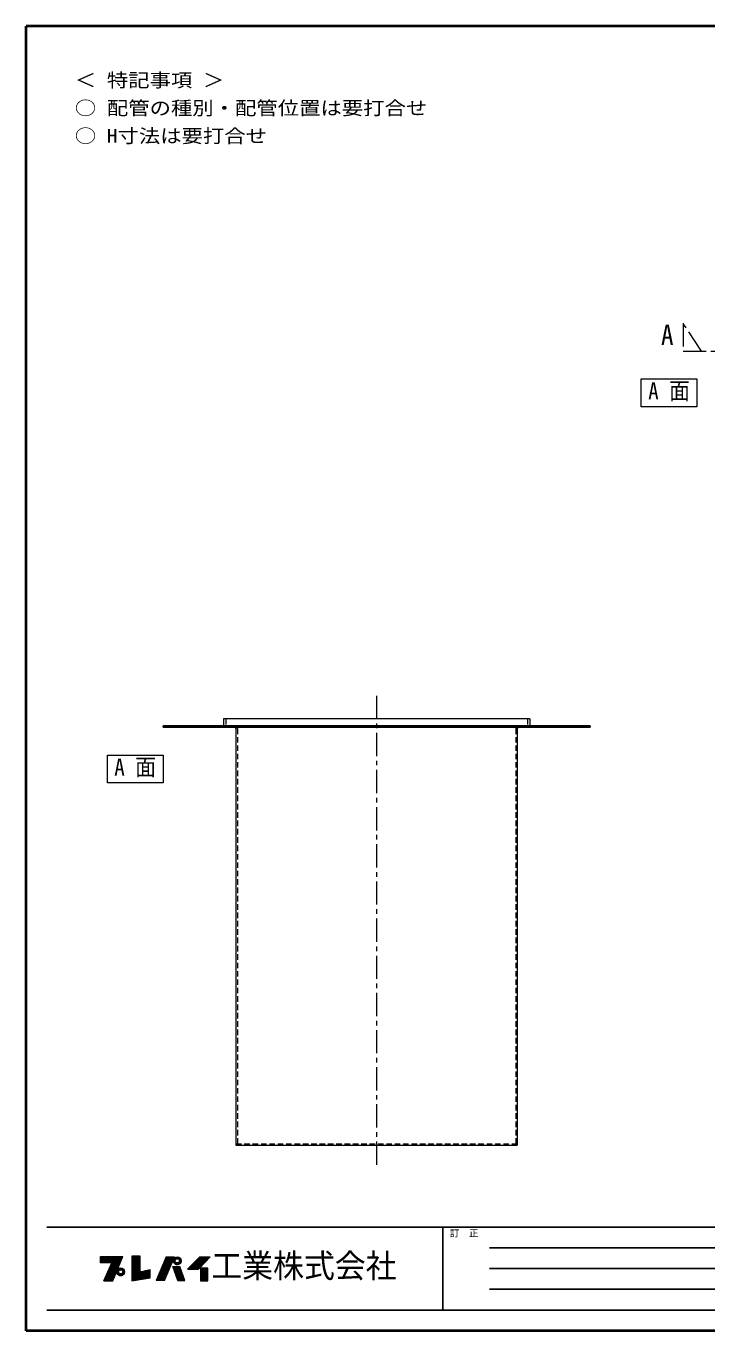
# Model space of a CAD drawing. Units: millimetres, scale not verified. Extents: x -2065 to 1985, y -1413 to 1397.
# Drawn here: x -2065 to -599, y -1413 to 1397 of the extents above; entities that cross this region are included whole.
import ezdxf
from ezdxf.enums import TextEntityAlignment as Align

# ---------------------------------------------------------------- set-up
doc = ezdxf.new("R2010")
doc.units = ezdxf.units.MM
doc.header["$LTSCALE"] = 10
doc.linetypes.add('CHAIN1', pattern=[8, 5, -1, 1, -1])
doc.linetypes.add('DASHED1', pattern=[1.8, 1.2, -0.6])
doc.layers.add('0-0_ﾚｲﾔ1', color=7, linetype='Continuous', lineweight=18)
doc.styles.add('ＭＳ ゴシック', font='')
doc.styles.get('ＭＳ ゴシック').set_extended_font_data('MS Gothic')

msp = doc.modelspace()

# ---------------------------------------------------------------- linework, layer by layer
at = {"layer": '0-0_ﾚｲﾔ1', "color": 1, "lineweight": 40}
for p, q in [((-2065.35, -1413.31), (-2065.35, 1396.69)), ((1984.65, 1396.69), (-2065.35, 1396.69)), ((1984.65, -1413.31), (-2065.35, -1413.31))]:
    msp.add_line(p, q, dxfattribs=at)
at = {"layer": '0-0_ﾚｲﾔ1', "color": 4, "linetype": 'CHAIN1', "lineweight": 9}
for p, q in [((-610.35, 696.69), (-650.35, 756.69)), ((-1310.35, -45.31), (-1310.35, -1063.31))]:
    msp.add_line(p, q, dxfattribs=at)
at = {"layer": '0-0_ﾚｲﾔ1', "color": 5, "lineweight": 25}
for p, q in [((-1770.35, -110.31), (-1770.35, -113.31)), ((-1770.35, -110.31), (-850.35, -110.31)), ((-850.35, -110.31), (-850.35, -113.31)), ((-1770.35, -113.31), (-850.35, -113.31))]:
    msp.add_line(p, q, dxfattribs=at)
at = {"layer": '0-0_ﾚｲﾔ1', "color": 4, "linetype": 'DASHED1', "lineweight": 9}
for p, q in [((-1635.35, -95.31), (-1635.35, -110.31)), ((-985.35, -95.31), (-985.35, -110.31)), ((-1610.35, -116.31), (-1610.35, -1010.31)), ((-1010.35, -116.31), (-1010.35, -1010.31)), ((-1613.35, -1010.31), (-1007.35, -1010.31))]:
    msp.add_line(p, q, dxfattribs=at)
at = {"layer": '0-0_ﾚｲﾔ1'}
for p, q in [((-980.35, -95.31), (-980.35, -110.31)), ((-1613.35, -116.31), (-1613.35, -1013.31)), ((-1007.35, -116.31), (-1007.35, -1013.31)), ((-1613.35, -1013.31), (-1007.35, -1013.31)), ((-1904.92, -1253.51), (-1857.51, -1253.51)), ((-1904.92, -1253.93), (-1857.69, -1253.93)), ((-1904.92, -1254.56), (-1857.95, -1254.56)), ((-1904.92, -1255.19), (-1858.21, -1255.19)), ((-1904.92, -1255.82), (-1858.47, -1255.82)), ((-1904.92, -1256.66), (-1858.82, -1256.66)), ((-1859.08, -1257.29), (-1904.92, -1257.29)), ((-1904.92, -1257.92), (-1859.34, -1257.92)), ((-1904.92, -1258.55), (-1859.6, -1258.55)), ((-1904.92, -1259.18), (-1859.86, -1259.18)), ((-1904.92, -1259.81), (-1860.12, -1259.81)), ((-1904.92, -1260.23), (-1860.29, -1260.23)), ((-1904.92, -1261.07), (-1860.64, -1261.07)), ((-1904.92, -1261.7), (-1860.9, -1261.7)), ((-1904.92, -1262.33), (-1861.16, -1262.33)), ((-1904.92, -1262.96), (-1861.42, -1262.96)), ((-1904.92, -1263.59), (-1861.68, -1263.59)), ((-1904.92, -1264.22), (-1861.94, -1264.22)), ((-1878.88, -1305.17), (-1857.25, -1252.88)), ((-1837.3, -1252.67), (-1837.3, -1305.8)), ((-1819.87, -1252.67), (-1837.3, -1252.67)), ((-1837.3, -1253.51), (-1819.87, -1253.51)), ((-1837.3, -1253.93), (-1819.87, -1253.93)), ((-1837.3, -1254.56), (-1819.87, -1254.56)), ((-1837.3, -1255.19), (-1819.87, -1255.19)), ((-1837.3, -1255.82), (-1819.87, -1255.82)), ((-1837.3, -1256.66), (-1819.87, -1256.66)), ((-1837.3, -1257.29), (-1819.87, -1257.29)), ((-1837.3, -1257.92), (-1819.87, -1257.92)), ((-1837.3, -1258.55), (-1819.87, -1258.55)), ((-1837.3, -1259.18), (-1819.87, -1259.18)), ((-1837.3, -1259.81), (-1819.87, -1259.81)), ((-1837.3, -1260.23), (-1819.87, -1260.23)), ((-1837.3, -1261.07), (-1819.87, -1261.07)), ((-1837.3, -1261.7), (-1819.87, -1261.7)), ((-1837.3, -1262.33), (-1819.87, -1262.33)), ((-1837.3, -1262.96), (-1819.87, -1262.96)), ((-1837.3, -1263.59), (-1819.87, -1263.59)), ((-1837.3, -1264.22), (-1819.87, -1264.22)), ((-1764.01, -1253.72), (-1785.01, -1304.75)), ((-1768.34, -1264.22), (-1750.32, -1264.22)), ((-1768.08, -1263.59), (-1750.06, -1263.59)), ((-1767.79, -1262.96), (-1749.79, -1262.96)), ((-1767.56, -1262.33), (-1749.53, -1262.33)), ((-1767.3, -1261.7), (-1749.27, -1261.7)), ((-1767.16, -1304.75), (-1745.95, -1253.72)), ((-1767.04, -1261.07), (-1749.01, -1261.07)), ((-1766.69, -1260.23), (-1748.66, -1260.23)), ((-1766.52, -1259.81), (-1748.49, -1259.81)), ((-1766.26, -1259.18), (-1748.22, -1259.18)), ((-1766, -1258.55), (-1747.96, -1258.55)), ((-1765.74, -1257.92), (-1747.7, -1257.92)), ((-1765.48, -1257.29), (-1747.44, -1257.29)), ((-1765.22, -1256.66), (-1747.18, -1256.66)), ((-1764.88, -1255.82), (-1746.83, -1255.82)), ((-1764.62, -1255.19), (-1746.58, -1255.19)), ((-1764.36, -1254.56), (-1746.3, -1254.56)), ((-1764.01, -1253.72), (-1745.95, -1253.72)), ((-1748.36, -1262.33), (-1744.36, -1262.33)), ((-1748.32, -1261.49), (-1744.28, -1261.49)), ((-1748.3, -1263.38), (-1744.24, -1263.38)), ((-1748.15, -1260.44), (-1743.95, -1260.44)), ((-1748.1, -1264.43), (-1743.84, -1264.43)), ((-1747.76, -1259.18), (-1743.08, -1259.18)), ((-1747.37, -1258.34), (-1741.94, -1258.34)), ((-1746.71, -1257.29), (-1733.02, -1257.29)), ((-1746, -1256.45), (-1733.73, -1256.45)), ((-1744.79, -1255.4), (-1734.94, -1255.4)), ((-1743.31, -1254.56), (-1736.42, -1254.56)), ((-1732.36, -1258.34), (-1737.78, -1258.34)), ((-1731.97, -1259.18), (-1736.65, -1259.18)), ((-1731.63, -1264.43), (-1735.88, -1264.43)), ((-1731.58, -1260.44), (-1735.78, -1260.44)), ((-1731.43, -1263.38), (-1735.49, -1263.38)), ((-1731.41, -1261.49), (-1735.44, -1261.49)), ((-1735.36, -1262.33), (-1731.36, -1262.33)), ((-1701.85, -1264.22), (-1678.84, -1264.22)), ((-1701.22, -1263.59), (-1678.26, -1263.59)), ((-1700.59, -1262.96), (-1677.67, -1262.96)), ((-1699.96, -1262.33), (-1677.09, -1262.33)), ((-1699.33, -1261.7), (-1676.44, -1261.7)), ((-1698.7, -1261.07), (-1675.92, -1261.07)), ((-1697.86, -1260.23), (-1675.14, -1260.23)), ((-1697.44, -1259.81), (-1674.75, -1259.81)), ((-1696.81, -1259.18), (-1674.16, -1259.18)), ((-1696.18, -1258.55), (-1673.58, -1258.55)), ((-1695.55, -1257.92), (-1672.99, -1257.92)), ((-1694.92, -1257.29), (-1672.41, -1257.29)), ((-1694.29, -1256.66), (-1671.82, -1256.66)), ((-1693.66, -1280.18), (-1669.09, -1253.72)), ((-1693.45, -1255.82), (-1671.04, -1255.82)), ((-1692.82, -1255.19), (-1670.46, -1255.19)), ((-1692.19, -1254.56), (-1669.87, -1254.56)), ((-1904.92, -1264.85), (-1862.21, -1264.85)), ((-1904.92, -1265.48), (-1862.47, -1265.48)), ((-1904.92, -1266.11), (-1862.73, -1266.11)), ((-1880.56, -1266.95), (-1904.92, -1266.95)), ((-1898.2, -1305.17), (-1880.56, -1266.95)), ((-1873.5, -1292.15), (-1892.19, -1292.15)), ((-1873.15, -1291.31), (-1891.81, -1291.31)), ((-1872.72, -1290.26), (-1891.32, -1290.26)), ((-1872.28, -1289.21), (-1890.84, -1289.21)), ((-1871.76, -1287.95), (-1890.22, -1287.95)), ((-1871.41, -1287.11), (-1889.87, -1287.11)), ((-1870.98, -1286.06), (-1889.38, -1286.06)), ((-1889, -1285.22), (-1870.63, -1285.22)), ((-1870.2, -1284.17), (-1888.51, -1284.17)), ((-1869.68, -1282.91), (-1887.93, -1282.91)), ((-1869.24, -1281.86), (-1887.45, -1281.86)), ((-1868.89, -1281.02), (-1887.06, -1281.02)), ((-1868.46, -1279.97), (-1886.57, -1279.97)), ((-1886.19, -1279.13), (-1868.11, -1279.13)), ((-1867.68, -1278.08), (-1885.7, -1278.08)), ((-1867.24, -1277.03), (-1885.22, -1277.03)), ((-1866.9, -1276.19), (-1884.83, -1276.19)), ((-1884.34, -1275.14), (-1866.46, -1275.14)), ((-1866.11, -1274.3), (-1883.96, -1274.3)), ((-1865.77, -1273.46), (-1883.5, -1273.46)), ((-1883.08, -1272.41), (-1865.33, -1272.41)), ((-1864.99, -1271.57), (-1882.7, -1271.57)), ((-1864.55, -1270.52), (-1882.21, -1270.52)), ((-1864.29, -1269.89), (-1881.92, -1269.89)), ((-1863.94, -1269.05), (-1881.53, -1269.05)), ((-1863.68, -1268.42), (-1881.24, -1268.42)), ((-1863.33, -1267.58), (-1880.85, -1267.58)), ((-1863.07, -1266.95), (-1880.56, -1266.95)), ((-1870.16, -1286.06), (-1866.16, -1286.06)), ((-1870.12, -1285.22), (-1866.08, -1285.22)), ((-1870.1, -1287.11), (-1866.04, -1287.11)), ((-1869.95, -1284.17), (-1865.75, -1284.17)), ((-1869.95, -1287.95), (-1865.75, -1287.95)), ((-1869.56, -1282.91), (-1864.88, -1282.91)), ((-1869.56, -1289.21), (-1864.88, -1289.21)), ((-1869.05, -1281.86), (-1863.28, -1281.86)), ((-1869.05, -1290.26), (-1863.28, -1290.26)), ((-1868.51, -1281.02), (-1854.82, -1281.02)), ((-1868.35, -1291.31), (-1854.98, -1291.31)), ((-1867.59, -1279.97), (-1855.73, -1279.97)), ((-1867.59, -1292.15), (-1855.73, -1292.15)), ((-1866.59, -1279.13), (-1856.74, -1279.13)), ((-1864.59, -1278.08), (-1858.74, -1278.08)), ((-1854.27, -1281.86), (-1860.05, -1281.86)), ((-1854.27, -1290.26), (-1860.05, -1290.26)), ((-1853.77, -1282.91), (-1858.45, -1282.91)), ((-1853.77, -1289.21), (-1858.45, -1289.21)), ((-1853.38, -1284.17), (-1857.58, -1284.17)), ((-1853.38, -1287.95), (-1857.58, -1287.95)), ((-1853.23, -1287.11), (-1857.29, -1287.11)), ((-1853.21, -1285.22), (-1857.24, -1285.22)), ((-1857.16, -1286.06), (-1853.16, -1286.06)), ((-1837.3, -1264.85), (-1819.87, -1264.85)), ((-1837.3, -1265.48), (-1819.87, -1265.48)), ((-1837.3, -1266.11), (-1819.87, -1266.11)), ((-1837.3, -1266.95), (-1819.87, -1266.95)), ((-1837.3, -1267.58), (-1819.87, -1267.58)), ((-1837.3, -1268.42), (-1819.87, -1268.42)), ((-1837.3, -1269.05), (-1819.87, -1269.05)), ((-1837.3, -1269.89), (-1819.87, -1269.89)), ((-1837.3, -1270.52), (-1819.87, -1270.52)), ((-1837.3, -1271.57), (-1819.87, -1271.57)), ((-1837.3, -1272.41), (-1819.87, -1272.41)), ((-1837.3, -1273.46), (-1819.87, -1273.46)), ((-1837.3, -1274.3), (-1819.87, -1274.3)), ((-1837.3, -1275.14), (-1819.87, -1275.14)), ((-1837.3, -1276.19), (-1819.87, -1276.19)), ((-1837.3, -1277.03), (-1819.87, -1277.03)), ((-1837.3, -1278.08), (-1819.87, -1278.08)), ((-1837.3, -1279.13), (-1819.87, -1279.13)), ((-1837.3, -1279.97), (-1819.87, -1279.97)), ((-1837.3, -1281.02), (-1819.87, -1281.02)), ((-1837.3, -1281.86), (-1819.87, -1281.86)), ((-1837.3, -1282.91), (-1819.87, -1282.91)), ((-1837.3, -1284.17), (-1819.87, -1284.17)), ((-1837.3, -1285.22), (-1819.87, -1285.22)), ((-1837.3, -1286.06), (-1819.87, -1286.06)), ((-1837.3, -1287.11), (-1798.24, -1287.11)), ((-1837.3, -1287.95), (-1798.24, -1287.95)), ((-1837.3, -1289.21), (-1798.24, -1289.21)), ((-1837.3, -1290.26), (-1798.24, -1290.26)), ((-1837.3, -1291.31), (-1798.24, -1291.31)), ((-1837.3, -1292.15), (-1798.24, -1292.15)), ((-1798.24, -1286.06), (-1817.99, -1286.06)), ((-1798.24, -1285.22), (-1814.23, -1285.22)), ((-1798.24, -1284.17), (-1809.53, -1284.17)), ((-1798.24, -1282.91), (-1803.89, -1282.91)), ((-1779.83, -1292.15), (-1761.93, -1292.15)), ((-1779.48, -1291.31), (-1761.58, -1291.31)), ((-1779.05, -1290.26), (-1761.14, -1290.26)), ((-1778.62, -1289.21), (-1760.71, -1289.21)), ((-1778.1, -1287.95), (-1760.18, -1287.95)), ((-1777.75, -1287.11), (-1759.83, -1287.11)), ((-1777.32, -1286.06), (-1759.39, -1286.06)), ((-1776.98, -1285.22), (-1759.05, -1285.22)), ((-1776.54, -1284.17), (-1758.61, -1284.17)), ((-1776.03, -1282.91), (-1758.09, -1282.91)), ((-1775.59, -1281.86), (-1757.65, -1281.86)), ((-1775.25, -1281.02), (-1757.3, -1281.02)), ((-1774.82, -1279.97), (-1756.86, -1279.97)), ((-1774.47, -1279.13), (-1756.52, -1279.13)), ((-1774.04, -1278.08), (-1756.08, -1278.08)), ((-1773.61, -1277.03), (-1755.64, -1277.03)), ((-1773.25, -1276.19), (-1755.29, -1276.19)), ((-1772.83, -1275.14), (-1754.86, -1275.14)), ((-1772.48, -1274.3), (-1754.51, -1274.3)), ((-1772.14, -1273.46), (-1754.16, -1273.46)), ((-1771.71, -1272.41), (-1753.72, -1272.41)), ((-1771.36, -1271.57), (-1753.37, -1271.57)), ((-1770.93, -1270.52), (-1752.94, -1270.52)), ((-1770.67, -1269.89), (-1752.67, -1269.89)), ((-1770.32, -1269.05), (-1752.33, -1269.05)), ((-1770.06, -1268.42), (-1752.06, -1268.42)), ((-1769.72, -1267.58), (-1751.71, -1267.58)), ((-1769.46, -1266.95), (-1751.45, -1266.95)), ((-1769.11, -1266.11), (-1751.1, -1266.11)), ((-1768.85, -1265.48), (-1750.84, -1265.48)), ((-1768.59, -1264.85), (-1750.58, -1264.85)), ((-1749.03, -1275.14), (-1734.33, -1275.14)), ((-1748.67, -1276.19), (-1733.94, -1276.19)), ((-1748.37, -1277.03), (-1733.63, -1277.03)), ((-1748.01, -1278.08), (-1733.24, -1278.08)), ((-1747.76, -1265.48), (-1743.08, -1265.48)), ((-1747.64, -1279.13), (-1732.86, -1279.13)), ((-1747.35, -1279.97), (-1732.55, -1279.97)), ((-1747.25, -1266.53), (-1741.48, -1266.53)), ((-1746.99, -1281.02), (-1732.16, -1281.02)), ((-1746.7, -1281.86), (-1731.85, -1281.86)), ((-1746.55, -1267.58), (-1733.18, -1267.58)), ((-1746.33, -1282.91), (-1731.46, -1282.91)), ((-1745.89, -1284.17), (-1731, -1284.17)), ((-1745.79, -1268.42), (-1733.93, -1268.42)), ((-1745.53, -1285.22), (-1730.61, -1285.22)), ((-1745.24, -1286.06), (-1730.3, -1286.06)), ((-1744.87, -1287.11), (-1729.91, -1287.11)), ((-1744.58, -1287.95), (-1729.6, -1287.95)), ((-1744.14, -1289.21), (-1729.14, -1289.21)), ((-1744.13, -1269.68), (-1735.59, -1269.68)), ((-1743.78, -1290.26), (-1728.75, -1290.26)), ((-1743.43, -1291.31), (-1728.36, -1291.31)), ((-1743.12, -1292.15), (-1728.05, -1292.15)), ((-1742.14, -1270.52), (-1737.59, -1270.52)), ((-1732.47, -1266.53), (-1738.25, -1266.53)), ((-1731.97, -1265.48), (-1736.65, -1265.48)), ((-1723.48, -1304.54), (-1734.4, -1274.93)), ((-1717.81, -1280.18), (-1693.66, -1280.18)), ((-1716.76, -1279.13), (-1692.69, -1279.13)), ((-1715.71, -1278.08), (-1691.71, -1278.08)), ((-1714.66, -1277.03), (-1690.74, -1277.03)), ((-1713.82, -1276.19), (-1689.96, -1276.19)), ((-1712.77, -1275.14), (-1688.98, -1275.14)), ((-1711.93, -1274.3), (-1688.2, -1274.3)), ((-1711.09, -1273.46), (-1687.42, -1273.46)), ((-1710.04, -1272.41), (-1686.45, -1272.41)), ((-1709.2, -1271.57), (-1685.67, -1271.57)), ((-1708.15, -1270.52), (-1684.69, -1270.52)), ((-1707.52, -1269.89), (-1684.11, -1269.89)), ((-1706.68, -1269.05), (-1683.33, -1269.05)), ((-1706.05, -1268.42), (-1682.74, -1268.42)), ((-1705.21, -1267.58), (-1681.96, -1267.58)), ((-1704.58, -1266.95), (-1681.38, -1266.95)), ((-1703.74, -1266.11), (-1680.6, -1266.11)), ((-1703.11, -1265.48), (-1680.01, -1265.48)), ((-1702.48, -1264.85), (-1679.43, -1264.85)), ((-1689.88, -1279.13), (-1673.92, -1279.13)), ((-1689.88, -1279.97), (-1673.92, -1279.97)), ((-1689.88, -1281.02), (-1673.92, -1281.02)), ((-1689.88, -1281.86), (-1673.92, -1281.86)), ((-1689.88, -1282.91), (-1673.92, -1282.91)), ((-1689.88, -1284.17), (-1673.92, -1284.17)), ((-1689.88, -1285.22), (-1673.92, -1285.22)), ((-1689.88, -1286.06), (-1673.92, -1286.06)), ((-1689.88, -1287.11), (-1673.92, -1287.11)), ((-1689.88, -1287.95), (-1673.92, -1287.95)), ((-1689.88, -1289.21), (-1673.92, -1289.21)), ((-1689.88, -1290.26), (-1673.92, -1290.26)), ((-1689.88, -1291.31), (-1673.92, -1291.31)), ((-1689.88, -1292.15), (-1673.92, -1292.15)), ((-1898.2, -1305.17), (-1878.88, -1305.17)), ((-1878.45, -1304.12), (-1897.72, -1304.12)), ((-1877.93, -1302.86), (-1897.14, -1302.86)), ((-1877.49, -1301.81), (-1896.65, -1301.81)), ((-1877.06, -1300.76), (-1896.17, -1300.76)), ((-1876.54, -1299.5), (-1895.59, -1299.5)), ((-1876.1, -1298.45), (-1895.1, -1298.45)), ((-1875.58, -1297.19), (-1894.52, -1297.19)), ((-1875.24, -1296.35), (-1894.13, -1296.35)), ((-1874.8, -1295.3), (-1893.65, -1295.3)), ((-1874.37, -1294.25), (-1893.16, -1294.25)), ((-1873.93, -1293.2), (-1892.68, -1293.2)), ((-1866.28, -1293.2), (-1857.05, -1293.2)), ((-1863.94, -1294.25), (-1859.39, -1294.25)), ((-1837.3, -1293.2), (-1798.24, -1293.2)), ((-1837.3, -1294.25), (-1798.24, -1294.25)), ((-1837.3, -1295.3), (-1798.24, -1295.3)), ((-1837.3, -1296.35), (-1798.24, -1296.35)), ((-1837.3, -1297.19), (-1798.24, -1297.19)), ((-1837.3, -1298.45), (-1798.24, -1298.45)), ((-1837.3, -1299.5), (-1802.84, -1299.5)), ((-1837.3, -1300.76), (-1809.73, -1300.76)), ((-1837.3, -1301.81), (-1815.48, -1301.81)), ((-1837.3, -1302.86), (-1821.22, -1302.86)), ((-1837.3, -1304.12), (-1828.11, -1304.12)), ((-1767.16, -1304.75), (-1785.01, -1304.75)), ((-1784.75, -1304.12), (-1766.9, -1304.12)), ((-1784.24, -1302.86), (-1766.38, -1302.86)), ((-1783.8, -1301.81), (-1765.94, -1301.81)), ((-1783.37, -1300.76), (-1765.51, -1300.76)), ((-1782.85, -1299.5), (-1764.98, -1299.5)), ((-1782.42, -1298.45), (-1764.55, -1298.45)), ((-1781.9, -1297.19), (-1764.02, -1297.19)), ((-1781.56, -1296.35), (-1763.67, -1296.35)), ((-1781.13, -1295.3), (-1763.24, -1295.3)), ((-1780.69, -1294.25), (-1762.8, -1294.25)), ((-1780.26, -1293.2), (-1762.36, -1293.2)), ((-1742.75, -1293.2), (-1727.67, -1293.2)), ((-1742.39, -1294.25), (-1727.28, -1294.25)), ((-1742.03, -1295.3), (-1726.89, -1295.3)), ((-1741.66, -1296.35), (-1726.5, -1296.35)), ((-1741.37, -1297.19), (-1726.19, -1297.19)), ((-1740.93, -1298.45), (-1725.73, -1298.45)), ((-1740.49, -1299.5), (-1725.34, -1299.5)), ((-1740.13, -1300.76), (-1724.88, -1300.76)), ((-1739.76, -1301.81), (-1724.49, -1301.81)), ((-1739.4, -1302.86), (-1724.1, -1302.86)), ((-1738.96, -1304.12), (-1723.64, -1304.12)), ((-1738.81, -1304.54), (-1723.48, -1304.54)), ((-1689.88, -1293.2), (-1673.92, -1293.2)), ((-1689.88, -1294.25), (-1673.92, -1294.25)), ((-1689.88, -1295.3), (-1673.92, -1295.3)), ((-1689.88, -1296.35), (-1673.92, -1296.35)), ((-1689.88, -1297.19), (-1673.92, -1297.19)), ((-1689.88, -1298.45), (-1673.92, -1298.45)), ((-1689.88, -1299.5), (-1673.92, -1299.5)), ((-1689.88, -1300.76), (-1673.92, -1300.76)), ((-1689.88, -1301.81), (-1673.92, -1301.81)), ((-1689.88, -1302.86), (-1673.92, -1302.86)), ((-1689.88, -1304.12), (-1673.92, -1304.12))]:
    msp.add_line(p, q, dxfattribs=at)
at = {"layer": '0-0_ﾚｲﾔ1', "color": 6, "lineweight": 25}
for p, q in [((-2020.35, -1189.74), (1939.65, -1189.74)), ((-1167.5, -1189.74), (-1167.5, -1368.31)), ((-1067.5, -1234.38), (-138.92, -1234.38)), ((-138.92, -1279.02), (-1067.5, -1279.02)), ((-138.92, -1323.66), (-1067.5, -1323.66)), ((1939.65, -1368.31), (-2020.35, -1368.31))]:
    msp.add_line(p, q, dxfattribs=at)
at = {"layer": '0-0_ﾚｲﾔ1', "color": 4, "linetype": 'CHAIN1', "lineweight": 9}
msp.add_lwpolyline([(-650.35, 756.69), (-650.35, 696.69), (569.65, 696.69), (569.65, 756.69)], dxfattribs=at)
at = {"layer": '0-0_ﾚｲﾔ1', "color": 3}
for points in [[(-740.35, 636.69), (-620.35, 636.69), (-620.35, 576.69), (-740.35, 576.69)], [(-1890.35, -173.31), (-1770.35, -173.31), (-1770.35, -233.31), (-1890.35, -233.31)]]:
    msp.add_lwpolyline(points, close=True, dxfattribs=at)
at = {"layer": '0-0_ﾚｲﾔ1'}
for points in [[(-980.35, -95.31), (-1640.35, -95.31), (-1640.35, -110.31)], [(-1904.92, -1266.95), (-1904.92, -1252.88), (-1857.25, -1252.88)], [(-1837.3, -1305.8), (-1798.24, -1298.66), (-1798.24, -1281.65), (-1819.87, -1286.48), (-1819.87, -1252.67)], [(-1717.81, -1280.18), (-1691.35, -1253.72), (-1669.09, -1253.72)], [(-1738.81, -1304.54), (-1749.1, -1274.93), (-1734.4, -1274.93)]]:
    msp.add_lwpolyline(points, dxfattribs=at)
msp.add_lwpolyline([(-1689.88, -1278.08), (-1689.88, -1305.17), (-1673.92, -1305.17), (-1673.92, -1278.08)], close=True, dxfattribs=at)
for centre, radius in [((-1739.86, -1262.33), 8.5), ((-1739.86, -1262.33), 4.5), ((-1861.66, -1286.06), 8.5), ((-1861.66, -1286.06), 4.5)]:
    msp.add_circle(centre, radius, dxfattribs=at)
at = {"layer": '0-0_ﾚｲﾔ1', "color": 4, "linetype": 'DASHED1', "lineweight": 9}
for centre, start, end in [((-1616.35, -116.31), 0, 90), ((-1004.35, -116.31), 90, 180)]:
    msp.add_arc(centre, 6, start, end, dxfattribs=at)
at = {"layer": '0-0_ﾚｲﾔ1'}
for centre, start, end in [((-1616.35, -116.31), 0, 90), ((-1004.35, -116.31), 90, 180)]:
    msp.add_arc(centre, 3, start, end, dxfattribs=at)

# ---------------------------------------------------------------- texts
at = {"layer": '0-0_ﾚｲﾔ1', "style": 'ＭＳ ゴシック'}
for s, height, width, p in [('＜ 特記事項 ＞', 29.33, 1.15, (-1960.35, 1256.69)), ('○ 配管の種別・配管位置は要打合せ', 29.33, 1.15, (-1960.35, 1196.69)), ('○ H寸法は要打合せ', 29.33, 1.15, (-1960.35, 1136.69)), ('A', 43.99, 0.9, (-697.85, 696.69)), ('A 面', 36.66, 0.9, (-725.35, 581.69)), ('A 面', 36.66, 0.9, (-1875.35, -228.31)), ('工業株式会社', 51.32, 0.95, (-1666.42, -1314.02))]:
    msp.add_text(s, height=height, dxfattribs=dict(at, width=width)).set_placement(p, align=Align.BOTTOM_LEFT)
msp.add_text('訂\u3000正', height=14.66, dxfattribs=at).set_placement((-1152.5, -1214.74), align=Align.BOTTOM_LEFT)

doc.saveas('drawing.dxf')
